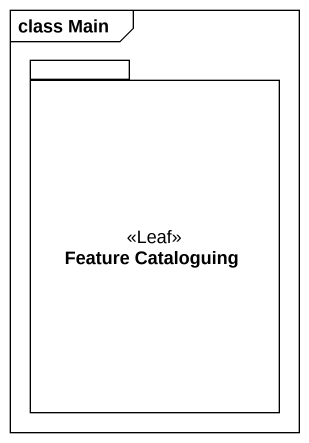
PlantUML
@startuml
mainframe class Main
package "Feature Cataloguing" as Feature_Cataloguing <<Leaf>> #FFFFFF {
}
@enduml
